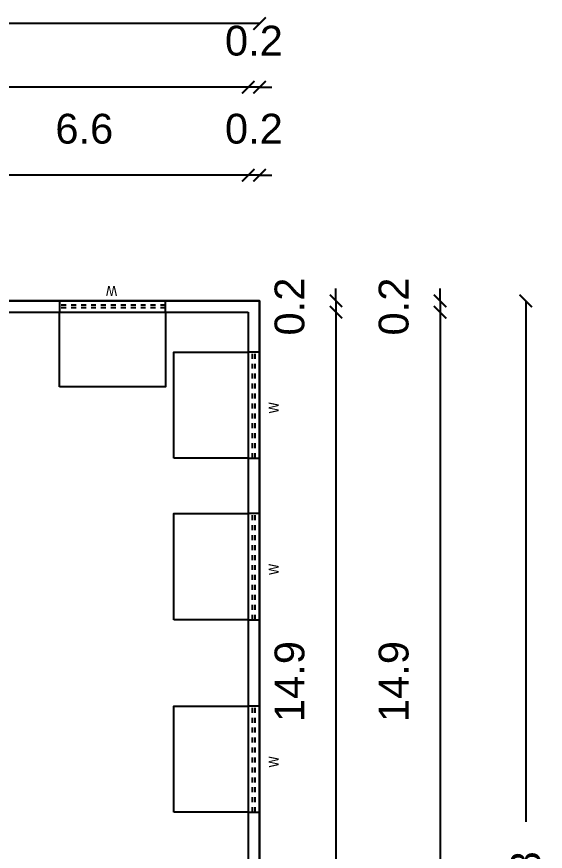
# Model space of a CAD drawing. Header units: metres. Extents: x 21671 to 43338, y -49512 to -25104.
# Drawn here: x 21850.77 to 21861.41, y -25120.8 to -25104.01 of the extents above; entities that cross this region are included whole.
import ezdxf

# ---------------------------------------------------------------- set-up
doc = ezdxf.new("R2010")
doc.units = ezdxf.units.M
doc.linetypes.add('HIDDENX2', pattern=[0.375, 0.25, -0.125])
for name, color, linetype in [('5', 5, 'Continuous'), ('BLK_1_FLR_3_BLT_UP_AREA', 7, 'Continuous'), ('BLK_1_FLR_3_REGULAR_ROOM', 7, 'Continuous'), ('BLK_1_FLR_3_ROOF_AREA', 7, 'Continuous')]:
    doc.layers.add(name, color=color, linetype=linetype)
doc.styles.add('SEN', font='tahoma.ttf', dxfattribs={"height": 1})
doc.styles.get("Standard").update_dxf_attribs({"font": 'arial.ttf'})
doc.dimstyles.new('ISO-25', dxfattribs={"dimtxt": 1, "dimasz": 2.5, "dimexe": 1.25, "dimexo": 0.625, "dimtad": 1, "dimdec": 1, "dimzin": 1, "dimdsep": 46, "dimtxsty": 'Standard', "dimcen": 2.5, "dimse1": 1, "dimse2": 1, "dimsd1": 1, "dimsd2": 1, "dimadec": 1, "dimazin": 3, "dimtfac": 1, "dimtdec": 1, "dimtix": 1, "dimtmove": 2, "dimatfit": 3, "dimfxl": 0, "dimarcsym": 0})

# ---------------------------------------------------------------- blocks, each defined once
blk = doc.blocks.new('A$C674B7934')
at = {"layer": '5', "linetype": 'HIDDENX2'}
for p, q in [((3.5, 90), (3.5, 6)), ((5.5, 90), (5.5, 6))]:
    blk.add_line(p, q, dxfattribs=at)
at = {"layer": '5'}
blk.add_lwpolyline([(0, 6), (9, 6), (9, 90), (0, 90)], close=True, dxfattribs=at)
blk = doc.blocks.new('_ArchTick')
at = {"color": 0, "linetype": 'ByBlock', "const_width": 0.15}
blk.add_lwpolyline([(-0.5, -0.5), (0.5, 0.5)], dxfattribs=at)
blk = doc.blocks.new('*D114')
at = {"color": 0, "lineweight": -2}
for p, q in [((21855.432, -25107.202), (21855.182, -25107.202)), ((21855.661, -25107.202), (21855.432, -25107.202)), ((21855.661, -25107.202), (21855.911, -25107.202))]:
    blk.add_line(p, q, dxfattribs=at)
at = {"layer": 'Defpoints', "color": 0}
for p in [(21855.432, -25107.202), (21855.661, -25109.73), (21855.432, -25109.958)]:
    blk.add_point(p, dxfattribs=at)
at = {"color": 0, "lineweight": -2, "xscale": 0.25, "yscale": 0.25, "zscale": 0.25}
blk.add_blockref('_ArchTick', (21855.432, -25107.202), dxfattribs=at)
at = {"color": 0, "lineweight": -2, "xscale": 0.25, "yscale": 0.25, "zscale": 0.25, "rotation": 180}
blk.add_blockref('_ArchTick', (21855.661, -25107.202), dxfattribs=at)
at = {"color": 0, "insert": (21855.547, -25106.27), "char_height": 0.6, "attachment_point": 5}
blk.add_mtext('0.2', dxfattribs=at)
blk = doc.blocks.new('*D115')
at = {"color": 0, "lineweight": -2}
blk.add_line((21855.432, -25107.202), (21848.834, -25107.202), dxfattribs=at)
at = {"layer": 'Defpoints', "color": 0}
for p in [(21848.834, -25107.202), (21848.834, -25109.958), (21855.432, -25109.958)]:
    blk.add_point(p, dxfattribs=at)
at = {"color": 0, "lineweight": -2, "xscale": 0.25, "yscale": 0.25, "zscale": 0.25, "rotation": 180}
blk.add_blockref('_ArchTick', (21848.834, -25107.202), dxfattribs=at)
at = {"color": 0, "lineweight": -2, "xscale": 0.25, "yscale": 0.25, "zscale": 0.25}
blk.add_blockref('_ArchTick', (21855.432, -25107.202), dxfattribs=at)
at = {"color": 0, "insert": (21852.133, -25106.27), "char_height": 0.6, "attachment_point": 5}
blk.add_mtext('6.6', dxfattribs=at)
blk = doc.blocks.new('*D96')
at = {"color": 0, "lineweight": -2}
for p, q in [((21855.432, -25105.431), (21855.182, -25105.431)), ((21855.661, -25105.431), (21855.432, -25105.431)), ((21855.661, -25105.431), (21855.911, -25105.431))]:
    blk.add_line(p, q, dxfattribs=at)
at = {"layer": 'Defpoints', "color": 0}
for p in [(21855.432, -25105.431), (21855.661, -25109.73), (21855.432, -25109.958)]:
    blk.add_point(p, dxfattribs=at)
at = {"color": 0, "lineweight": -2, "xscale": 0.25, "yscale": 0.25, "zscale": 0.25}
blk.add_blockref('_ArchTick', (21855.432, -25105.431), dxfattribs=at)
at = {"color": 0, "lineweight": -2, "xscale": 0.25, "yscale": 0.25, "zscale": 0.25, "rotation": 180}
blk.add_blockref('_ArchTick', (21855.661, -25105.431), dxfattribs=at)
at = {"color": 0, "insert": (21855.547, -25104.499), "char_height": 0.6, "attachment_point": 5}
blk.add_mtext('0.2', dxfattribs=at)
blk = doc.blocks.new('*D97')
at = {"color": 0, "lineweight": -2}
blk.add_line((21855.432, -25105.431), (21838.82, -25105.431), dxfattribs=at)
at = {"layer": 'Defpoints', "color": 0}
for p in [(21838.82, -25105.431), (21838.82, -25109.958), (21855.432, -25109.958)]:
    blk.add_point(p, dxfattribs=at)
at = {"color": 0, "lineweight": -2, "xscale": 0.25, "yscale": 0.25, "zscale": 0.25, "rotation": 180}
blk.add_blockref('_ArchTick', (21838.82, -25105.431), dxfattribs=at)
at = {"color": 0, "lineweight": -2, "xscale": 0.25, "yscale": 0.25, "zscale": 0.25}
blk.add_blockref('_ArchTick', (21855.432, -25105.431), dxfattribs=at)
at = {"color": 0, "insert": (21847.126, -25106.362), "char_height": 0.6, "attachment_point": 5}
blk.add_mtext('16.6', dxfattribs=at)
blk = doc.blocks.new('*D126')
at = {"color": 0, "lineweight": -2}
for p, q in [((21838.591, -25104.151), (21845.808, -25104.151)), ((21855.661, -25104.151), (21848.444, -25104.151))]:
    blk.add_line(p, q, dxfattribs=at)
at = {"layer": 'Defpoints', "color": 0}
for p in [(21838.591, -25104.151), (21838.591, -25109.73), (21855.661, -25109.73)]:
    blk.add_point(p, dxfattribs=at)
at = {"color": 0, "lineweight": -2, "xscale": 0.25, "yscale": 0.25, "zscale": 0.25, "rotation": 180}
blk.add_blockref('_ArchTick', (21838.591, -25104.151), dxfattribs=at)
at = {"color": 0, "lineweight": -2, "xscale": 0.25, "yscale": 0.25, "zscale": 0.25}
blk.add_blockref('_ArchTick', (21855.661, -25104.151), dxfattribs=at)
at = {"color": 0, "insert": (21847.126, -25104.538), "char_height": 0.6, "attachment_point": 5}
blk.add_mtext('17.1', dxfattribs=at)
blk = doc.blocks.new('*D104')
at = {"color": 0, "lineweight": -2}
for p, q in [((21857.198, -25109.73), (21857.198, -25109.48)), ((21857.198, -25109.73), (21857.198, -25109.958)), ((21857.198, -25109.958), (21857.198, -25110.208))]:
    blk.add_line(p, q, dxfattribs=at)
at = {"layer": 'Defpoints', "color": 0}
for p in [(21855.661, -25109.73), (21855.432, -25109.958), (21857.198, -25109.958)]:
    blk.add_point(p, dxfattribs=at)
at = {"color": 0, "lineweight": -2, "xscale": 0.25, "yscale": 0.25, "zscale": 0.25}
for p, rotation in [((21857.198, -25109.73), 270), ((21857.198, -25109.958), 90)]:
    blk.add_blockref('_ArchTick', p, dxfattribs=dict(at, rotation=rotation))
at = {"color": 0, "insert": (21856.267, -25109.844), "char_height": 0.6, "attachment_point": 5, "rotation": 90}
blk.add_mtext('0.2', dxfattribs=at)
blk = doc.blocks.new('*D131')
at = {"color": 0, "lineweight": -2}
blk.add_line((21857.198, -25109.958), (21857.198, -25124.818), dxfattribs=at)
at = {"layer": 'Defpoints', "color": 0}
for p in [(21855.432, -25109.958), (21855.432, -25124.818), (21857.198, -25124.818)]:
    blk.add_point(p, dxfattribs=at)
at = {"color": 0, "lineweight": -2, "xscale": 0.25, "yscale": 0.25, "zscale": 0.25}
for p, rotation in [((21857.198, -25109.958), 90), ((21857.198, -25124.818), 270)]:
    blk.add_blockref('_ArchTick', p, dxfattribs=dict(at, rotation=rotation))
at = {"color": 0, "insert": (21856.267, -25117.388), "char_height": 0.6, "attachment_point": 5, "rotation": 90}
blk.add_mtext('14.9', dxfattribs=at)
blk = doc.blocks.new('*D105')
at = {"color": 0, "lineweight": -2}
for p, q in [((21859.294, -25109.73), (21859.294, -25109.48)), ((21859.294, -25109.73), (21859.294, -25109.958)), ((21859.294, -25109.958), (21859.294, -25110.208))]:
    blk.add_line(p, q, dxfattribs=at)
at = {"layer": 'Defpoints', "color": 0}
for p in [(21855.661, -25109.73), (21855.432, -25109.958), (21859.294, -25109.958)]:
    blk.add_point(p, dxfattribs=at)
at = {"color": 0, "lineweight": -2, "xscale": 0.25, "yscale": 0.25, "zscale": 0.25}
for p, rotation in [((21859.294, -25109.73), 270), ((21859.294, -25109.958), 90)]:
    blk.add_blockref('_ArchTick', p, dxfattribs=dict(at, rotation=rotation))
at = {"color": 0, "insert": (21858.363, -25109.844), "char_height": 0.6, "attachment_point": 5, "rotation": 90}
blk.add_mtext('0.2', dxfattribs=at)
blk = doc.blocks.new('*D106')
at = {"color": 0, "lineweight": -2}
blk.add_line((21859.294, -25109.958), (21859.294, -25124.818), dxfattribs=at)
at = {"layer": 'Defpoints', "color": 0}
for p in [(21855.432, -25109.958), (21855.432, -25124.818), (21859.294, -25124.818)]:
    blk.add_point(p, dxfattribs=at)
at = {"color": 0, "lineweight": -2, "xscale": 0.25, "yscale": 0.25, "zscale": 0.25}
for p, rotation in [((21859.294, -25109.958), 90), ((21859.294, -25124.818), 270)]:
    blk.add_blockref('_ArchTick', p, dxfattribs=dict(at, rotation=rotation))
at = {"color": 0, "insert": (21858.363, -25117.388), "char_height": 0.6, "attachment_point": 5, "rotation": 90}
blk.add_mtext('14.9', dxfattribs=at)
blk = doc.blocks.new('*D139')
at = {"color": 0, "lineweight": -2}
for p, q in [((21861.019, -25109.73), (21861.019, -25120.208)), ((21861.019, -25133.506), (21861.019, -25123.028))]:
    blk.add_line(p, q, dxfattribs=at)
at = {"layer": 'Defpoints', "color": 0}
for p in [(21855.661, -25109.73), (21855.661, -25133.506), (21861.019, -25133.506)]:
    blk.add_point(p, dxfattribs=at)
at = {"color": 0, "lineweight": -2, "xscale": 0.25, "yscale": 0.25, "zscale": 0.25}
for p, rotation in [((21861.019, -25109.73), 90), ((21861.019, -25133.506), 270)]:
    blk.add_blockref('_ArchTick', p, dxfattribs=dict(at, rotation=rotation))
at = {"color": 0, "insert": (21861.019, -25121.618), "char_height": 0.6, "attachment_point": 5, "rotation": 90}
blk.add_mtext('23.8', dxfattribs=at)

msp = doc.modelspace()

# ---------------------------------------------------------------- linework, layer by layer
at = {"color": 0}
for p, q in [((21848.834, -25109.958), (21855.432, -25109.958)), ((21855.432, -25109.958), (21855.432, -25124.818))]:
    msp.add_line(p, q, dxfattribs=at)
msp.add_lwpolyline([(21855.661, -25133.506), (21838.591, -25133.506), (21838.591, -25109.73), (21855.661, -25109.73)], close=True, dxfattribs=at)
at = {"color": 103}
for points in [[(21851.635, -25111.458), (21851.635, -25109.958), (21853.769, -25109.958), (21853.769, -25111.458), (21851.635, -25111.458)], [(21853.932, -25112.893), (21853.932, -25110.759), (21855.432, -25110.759), (21855.432, -25112.893), (21853.932, -25112.893)], [(21853.932, -25116.143), (21853.932, -25114.009), (21855.432, -25114.009), (21855.432, -25116.143), (21853.932, -25116.143)], [(21853.932, -25120.015), (21853.932, -25117.882), (21855.432, -25117.882), (21855.432, -25120.015), (21853.932, -25120.015)]]:
    msp.add_lwpolyline(points, dxfattribs=at)
at = {"layer": 'BLK_1_FLR_3_BLT_UP_AREA', "color": 13}
msp.add_lwpolyline([(21855.661, -25109.73), (21838.591, -25109.73), (21838.591, -25133.506), (21855.661, -25133.506)], close=True, dxfattribs=at)
at = {"layer": 'BLK_1_FLR_3_REGULAR_ROOM', "color": 2}
msp.add_lwpolyline([(21855.432, -25109.958), (21855.432, -25124.818), (21852.69, -25124.818), (21848.574, -25124.818), (21848.574, -25126.533), (21848.802, -25126.533), (21848.802, -25125.047), (21852.689, -25125.047), (21852.689, -25129.848), (21855.432, -25129.848), (21855.432, -25133.277), (21848.802, -25133.277), (21848.802, -25128.362), (21848.574, -25128.362), (21848.574, -25133.277), (21838.82, -25133.277), (21838.82, -25109.958), (21841.182, -25109.958), (21841.182, -25116.512), (21841.411, -25116.512), (21841.411, -25113.997), (21848.834, -25113.997), (21848.834, -25109.958)], close=True, dxfattribs=at)
at = {"layer": 'BLK_1_FLR_3_ROOF_AREA', "color": 54}
msp.add_lwpolyline([(21855.661, -25109.73), (21838.591, -25109.73), (21838.591, -25133.506), (21855.661, -25133.506)], close=True, dxfattribs=at)

# ---------------------------------------------------------------- block references
at = {"color": 0, "xscale": 0.0254017857142961, "yscale": 0.0254017857142961, "zscale": 0.0254017857142961}
for p, rotation in [((21851.482, -25109.73), 270), ((21855.661, -25110.607), 180), ((21855.661, -25113.857), 180), ((21855.661, -25117.729), 180)]:
    msp.add_blockref('A$C674B7934', p, dxfattribs=dict(at, rotation=rotation))

# ---------------------------------------------------------------- texts
at = {"color": 0, "char_height": 0.2, "width": 26.3481, "attachment_point": 5, "style": 'SEN'}
for insert, rotation in [((21852.681, -25109.53), 180.6255), ((21855.947, -25111.881), 90.6255), ((21855.947, -25115.131), 90.6255), ((21855.947, -25119.003), 90.6255)]:
    msp.add_mtext('W', dxfattribs=dict(at, insert=insert, rotation=rotation))

# ---------------------------------------------------------------- dimensions: what is measured, and where the dimension line sits
at = {"color": 0}
for base, p1, p2, angle, picture, middle in [((21838.591, -25104.151), (21855.661, -25109.73), (21838.591, -25109.73), 180, '*D126', (21847.126, -25104.538)), ((21838.82, -25105.431), (21855.432, -25109.958), (21838.82, -25109.958), 180, '*D97', (21847.126, -25106.362)), ((21861.019, -25133.506), (21855.661, -25109.73), (21855.661, -25133.506), 270, '*D139', (21861.019, -25121.618))]:
    dim = msp.add_linear_dim(base=base, p1=p1, p2=p2, angle=angle, dimstyle='ISO-25', override={"dimtxt": 0.6, "dimasz": 0.25, "dimblk1": 'ArchTick', "dimblk2": 'ArchTick', "dimsah": 1, "dimsd1": 0, "dimsd2": 0}, dxfattribs=at)
    dim.commit()
    dim.dimension.update_dxf_attribs({"geometry": picture, "text_midpoint": middle, "dimtype": 160})
for base, p1, p2, angle, picture, middle in [((21855.432, -25105.431), (21855.661, -25109.73), (21855.432, -25109.958), 180, '*D96', (21855.547, -25104.499)), ((21848.834, -25107.202), (21855.432, -25109.958), (21848.834, -25109.958), 180, '*D115', (21852.133, -25106.27)), ((21855.432, -25107.202), (21855.661, -25109.73), (21855.432, -25109.958), 180, '*D114', (21855.547, -25106.27)), ((21857.198, -25109.958), (21855.661, -25109.73), (21855.432, -25109.958), 270, '*D104', (21856.267, -25109.844)), ((21859.294, -25109.958), (21855.661, -25109.73), (21855.432, -25109.958), 270, '*D105', (21858.363, -25109.844)), ((21857.198, -25124.818), (21855.432, -25109.958), (21855.432, -25124.818), 270, '*D131', (21856.267, -25117.388)), ((21859.294, -25124.818), (21855.432, -25109.958), (21855.432, -25124.818), 270, '*D106', (21858.363, -25117.388))]:
    dim = msp.add_linear_dim(base=base, p1=p1, p2=p2, angle=angle, dimstyle='ISO-25', override={"dimtxt": 0.6, "dimasz": 0.25, "dimblk1": 'ArchTick', "dimblk2": 'ArchTick', "dimsah": 1, "dimsd1": 0, "dimsd2": 0}, dxfattribs=at)
    dim.commit()
    dim.dimension.update_dxf_attribs({"geometry": picture, "text_midpoint": middle})

doc.saveas('drawing.dxf')
